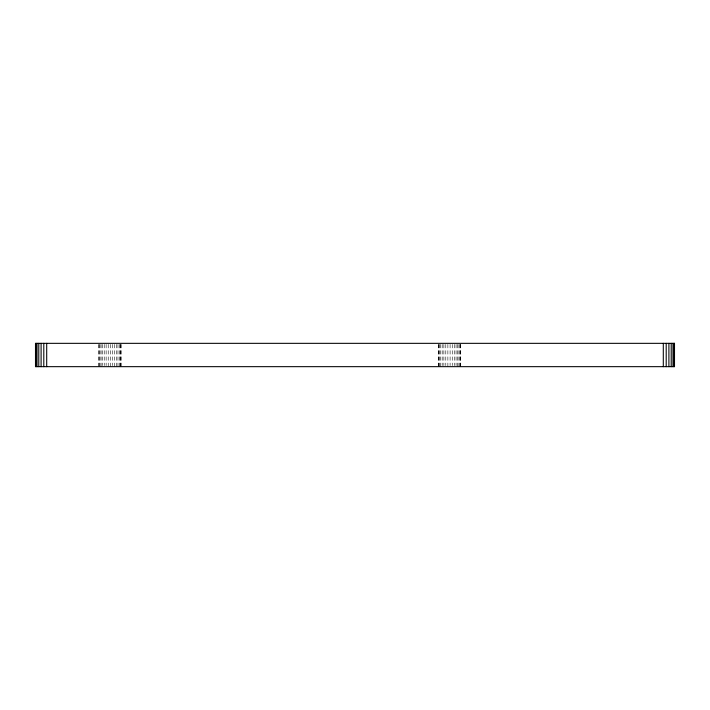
<?xml version="1.0" encoding="UTF-8"?>
<svg xmlns="http://www.w3.org/2000/svg" width="710" height="710" viewBox="0 0 710 710"><rect width="100%" height="100%" fill="white"/><g stroke="black" fill="none" stroke-linecap="round" stroke-linejoin="round"><path stroke-width="0.53" stroke-dasharray="3.55 2.66" d="M460.737 344.394L460.737 366.662M460.515 344.394L460.515 366.662M459.903 344.394L459.903 366.662M458.926 344.394L458.926 366.662M457.63 344.394L457.63 366.662M456.06 344.394L456.06 365.606M454.258 344.394L454.258 365.606M452.252 344.394L452.252 365.606M450.096 344.394L450.096 365.606M447.877 344.394L447.877 366.662M445.791 344.394L445.791 365.606M443.883 344.394L443.883 365.606M442.188 344.394L442.188 365.606M440.75 344.394L440.75 366.662M439.614 344.394L439.614 366.662M438.815 344.394L438.815 366.662M438.389 344.394L438.389 366.662M121.073 344.394L121.073 366.662M120.86 344.394L120.86 366.662M120.247 344.394L120.247 366.662M119.271 344.394L119.271 366.662M117.975 344.394L117.975 366.662M116.404 344.394L116.404 366.662M114.603 344.394L114.603 366.662M112.597 344.394L112.597 365.606M110.44 344.394L110.44 366.662M108.222 344.394L108.222 366.662M106.136 344.394L106.136 365.606M104.228 344.394L104.228 365.606M102.533 344.394L102.533 365.606M101.095 344.394L101.095 366.662M99.959 344.394L99.959 366.662M99.16 344.394L99.16 366.662M98.734 344.394L98.734 366.662"/><path stroke-width="1.06" d="M674.118 343.338L674.118 366.662M673 343.338L673 366.662M671.216 343.338L671.216 366.662M668.9 343.338L668.9 366.662M666.202 343.338L666.202 366.662M663.3 343.338L663.3 366.662M46.7 343.338L46.7 366.662M43.798 343.338L43.798 366.662M41.1 343.338L41.1 366.662M38.784 343.338L38.784 366.662M37 343.338L37 366.662M35.882 343.338L35.882 366.662M674.5 343.338L35.5 343.338L35.5 366.662L674.5 366.662L674.5 343.338"/></g></svg>
